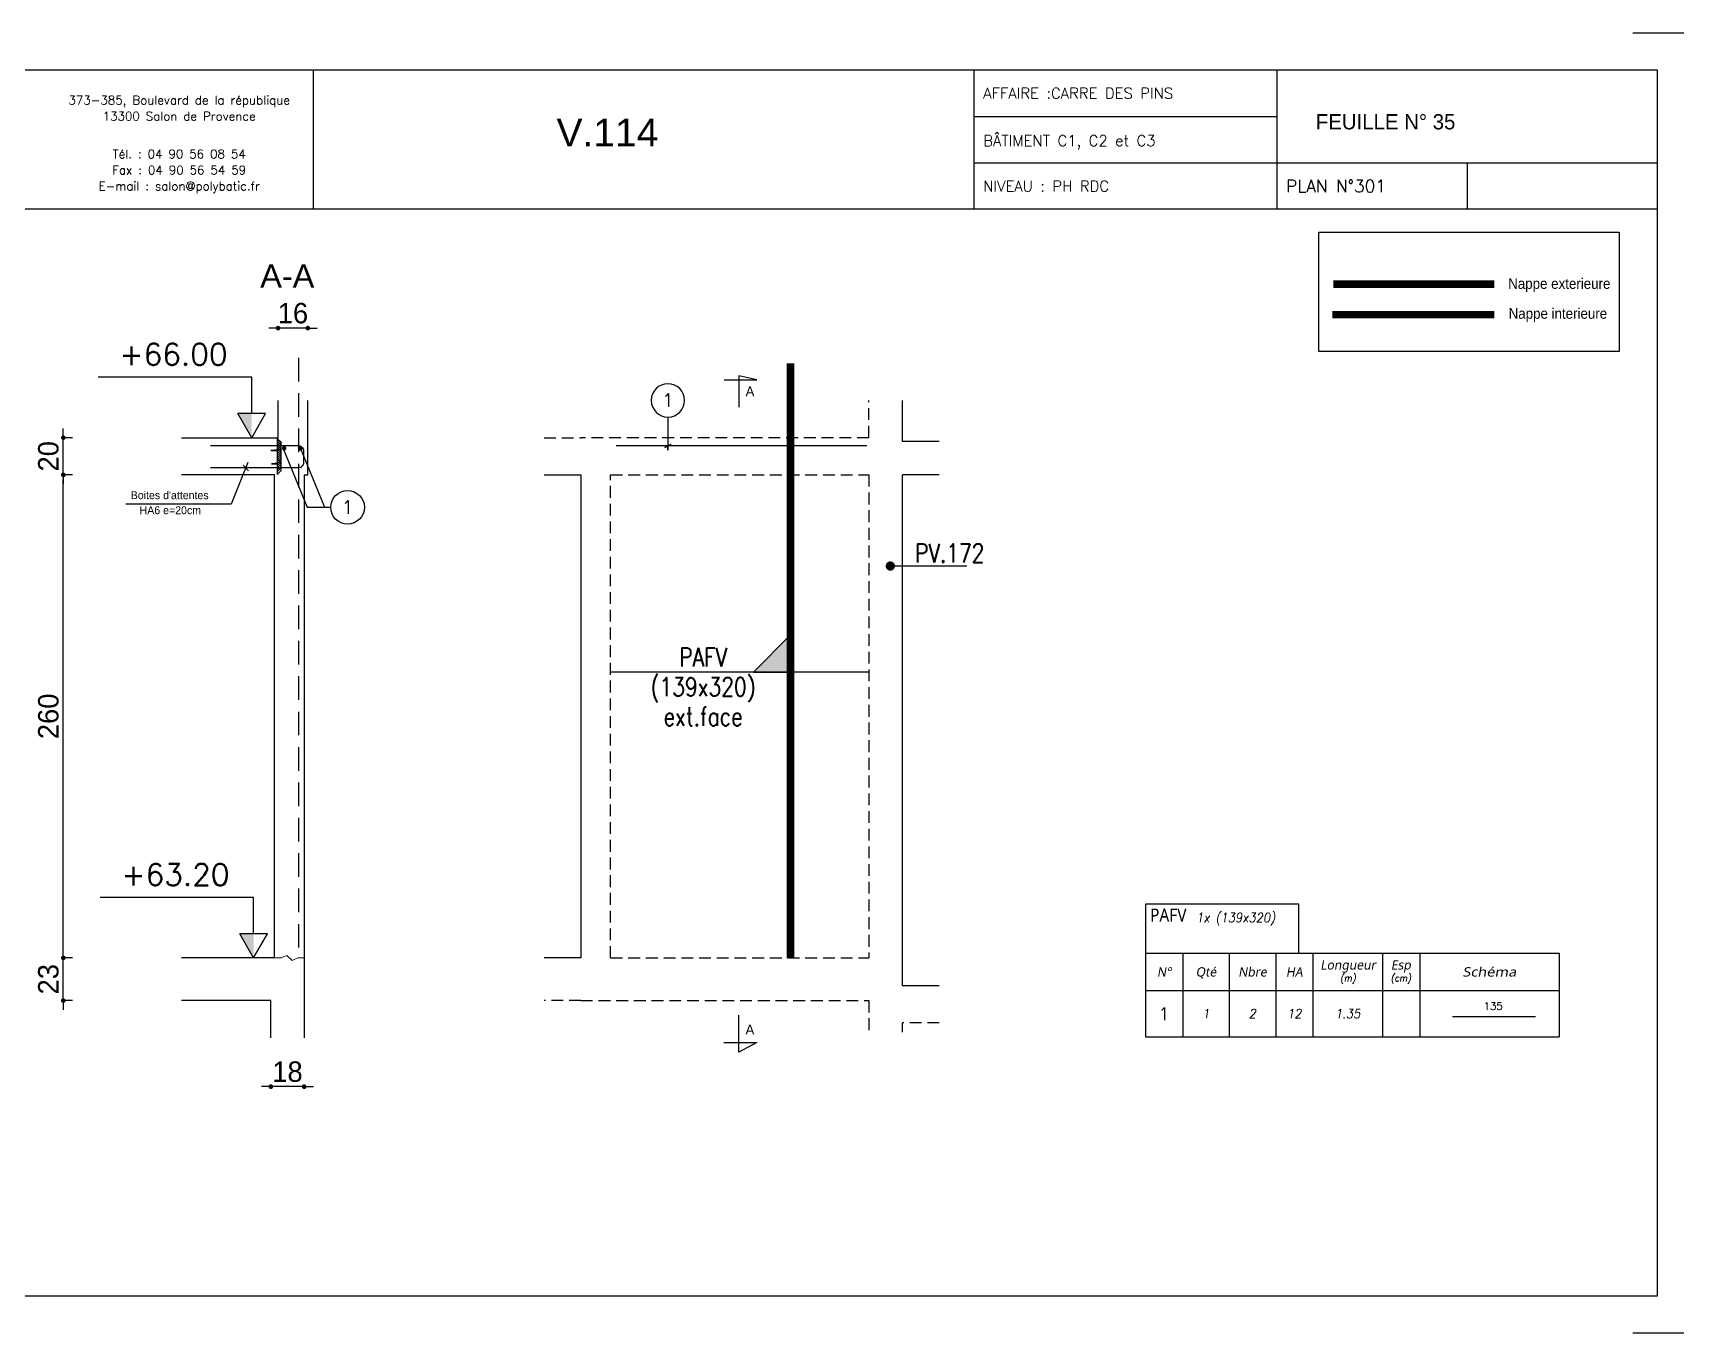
# Model space of a CAD drawing. Header units: metres. Extents: x -5618 to 118954, y -306 to 4637.
# Drawn here: x 25990 to 26874, y 894 to 1594 of the extents above; entities that cross this region are included whole.
import ezdxf
from ezdxf.enums import TextEntityAlignment as Align

# ---------------------------------------------------------------- set-up
doc = ezdxf.new("R2010")
doc.units = ezdxf.units.M
doc.linetypes.add('CACHE', pattern=[9.525, 6.35, -3.175])
doc.linetypes.add('CACHEX2', pattern=[19.05, 12.7, -6.35])
for name, color, linetype in [('COTATION', 1, 'Continuous'), ('GO-CARTOUCHE', 7, 'Continuous'), ('GO-FER-HA', 140, 'Continuous'), ('GO-TEXTE', 9, 'Continuous'), ('GO-TEXTE-FER', 3, 'Continuous'), ('K_ENT_M_Building_V.76', 7, 'Continuous'), ('STR_COTATION', 1, 'Continuous'), ('STR_STA', 30, 'Continuous'), ('STR_TS', 22, 'Continuous'), ('STR_TS_TXT', 7, 'Continuous'), ('STR_VOI-POT', 6, 'Continuous')]:
    doc.layers.add(name, color=color, linetype=linetype)
doc.layers.add('Kofragna_forma', color=7, linetype='Continuous', lineweight=70)
doc.styles.add('ARIAL', font='ARIAL.TTF')
doc.styles.add('GrDimensions', font='simplex.shx')
doc.styles.add('Lucida', font='LSANSI.TTF')
doc.styles.add('schéma', font='simplex.shx')
doc.styles.add('Tableau', font='romans.shx', dxfattribs={"width": 0.9, "oblique": 10})
doc.styles.add('Tableau2', font='trebuc.TTF', dxfattribs={"width": 0.9, "oblique": 10})
doc.styles.add('TEXTE', font='romans.shx')
doc.styles.add('TEXTE TS', font='romans.shx', dxfattribs={"width": 0.7, "oblique": 15})
doc.styles.add('TEXTEBA', font='ARIAL.TTF')
doc.dimstyles.new('COUPE-20', dxfattribs={"dimscale": 0.5, "dimtxt": 22, "dimasz": 5, "dimexe": 0.05, "dimexo": 0, "dimgap": 5, "dimtad": 1, "dimdec": 0, "dimdsep": 46, "dimtxsty": 'Standard', "dimblk1": 'DOT', "dimblk2": 'DOT', "dimsah": 1, "dimcen": 0, "dimdle": 150, "dimclrd": 1, "dimclre": 1, "dimclrt": 7, "dimadec": 0, "dimazin": 0, "dimtfac": 1, "dimtdec": 0, "dimtix": 1, "dimtmove": 2, "dimatfit": 3, "dimldrblk": 'DOT', "dimfxl": 0, "dimtvp": 1, "dimtolj": 1, "dimtzin": 0, "dimarcsym": 0})

# ---------------------------------------------------------------- blocks, each defined once
blk = doc.blocks.new('ime')
at = {"layer": 'COTATION', "const_width": 2.5}
blk.add_lwpolyline([(1.25, 0, -1), (-1.25, 0, -1)], format="xyb", close=True, dxfattribs=at)
at = {"layer": 'COTATION'}
blk.add_lwpolyline([(41.09, 0), (0, 0)], dxfattribs=at)
at = {"layer": 'COTATION', "color": 7, "style": 'TEXTE TS', "width": 0.8}
blk.add_attdef('NAME', (9.08, 2), '', height=10, dxfattribs=at)
blk = doc.blocks.new('_DOT')
at = {"color": 0, "linetype": 'ByBlock'}
blk.add_line((-0.5, 0), (-1, 0), dxfattribs=at)
at = {"color": 0, "linetype": 'ByBlock', "const_width": 0.5}
blk.add_lwpolyline([(-0.25, 0, 1), (0.25, 0, 1)], format="xyb", close=True, dxfattribs=at)
blk = doc.blocks.new('*D893')
at = {"layer": 'COTATION', "color": 1, "lineweight": -2, "ltscale": 4.5}
for p, q in [((26005.88, 1098.29), (26005.88, 1100.79)), ((26010.88, 1095.79), (26005.85, 1095.79)), ((26005.88, 1072.79), (26005.88, 1095.79)), ((26010.88, 1072.79), (26005.85, 1072.79)), ((26005.88, 1070.29), (26005.88, 1067.79))]:
    blk.add_line(p, q, dxfattribs=at)
at = {"layer": 'DEFPOINTS', "color": 0, "lineweight": -3, "ltscale": 4.5}
for p in [(26005.88, 1095.79), (26069.44, 1095.79), (26069.44, 1072.79)]:
    blk.add_point(p, dxfattribs=at)
at = {"layer": 'COTATION', "color": 1, "lineweight": -2, "ltscale": 4.5, "xscale": 2.5, "yscale": 2.5, "zscale": 2.5}
for p, rotation in [((26005.88, 1095.79), 270), ((26005.88, 1072.79), 90)]:
    blk.add_blockref('_DOT', p, dxfattribs=dict(at, rotation=rotation))
at = {"layer": 'COTATION', "color": 7, "lineweight": -3, "ltscale": 4.5, "insert": (25997.88, 1084.29), "char_height": 11, "attachment_point": 5, "rotation": 90}
blk.add_mtext('\\A1;23', dxfattribs=at)
blk = doc.blocks.new('*D894')
at = {"layer": 'COTATION', "color": 1, "lineweight": -2, "ltscale": 4.5}
for p, q in [((26010.88, 1355.79), (26005.85, 1355.79)), ((26005.88, 1098.29), (26005.88, 1353.29)), ((26010.88, 1095.79), (26005.85, 1095.79))]:
    blk.add_line(p, q, dxfattribs=at)
at = {"layer": 'DEFPOINTS', "color": 0, "lineweight": -3, "ltscale": 4.5}
for p in [(26005.88, 1355.79), (26069.44, 1355.79), (26069.44, 1095.79)]:
    blk.add_point(p, dxfattribs=at)
at = {"layer": 'COTATION', "color": 1, "lineweight": -2, "ltscale": 4.5, "xscale": 2.5, "yscale": 2.5, "zscale": 2.5}
for p, rotation in [((26005.88, 1355.79), 90), ((26005.88, 1095.79), 270)]:
    blk.add_blockref('_DOT', p, dxfattribs=dict(at, rotation=rotation))
at = {"layer": 'COTATION', "color": 7, "lineweight": -3, "ltscale": 4.5, "insert": (25997.88, 1225.79), "char_height": 11, "attachment_point": 5, "rotation": 90}
blk.add_mtext('\\A1;260', dxfattribs=at)
blk = doc.blocks.new('*D895')
at = {"layer": 'COTATION', "color": 1, "lineweight": -2, "ltscale": 4.5}
for p, q in [((26005.88, 1378.29), (26005.88, 1380.79)), ((26010.88, 1375.79), (26005.85, 1375.79)), ((26005.88, 1355.79), (26005.88, 1375.79)), ((26010.88, 1355.79), (26005.85, 1355.79)), ((26005.88, 1353.29), (26005.88, 1350.79))]:
    blk.add_line(p, q, dxfattribs=at)
at = {"layer": 'DEFPOINTS', "color": 0, "lineweight": -3, "ltscale": 4.5}
for p in [(26005.88, 1375.79), (26069.44, 1375.79), (26069.44, 1355.79)]:
    blk.add_point(p, dxfattribs=at)
at = {"layer": 'COTATION', "color": 1, "lineweight": -2, "ltscale": 4.5, "xscale": 2.5, "yscale": 2.5, "zscale": 2.5}
for p, rotation in [((26005.88, 1375.79), 270), ((26005.88, 1355.79), 90)]:
    blk.add_blockref('_DOT', p, dxfattribs=dict(at, rotation=rotation))
at = {"layer": 'COTATION', "color": 7, "lineweight": -3, "ltscale": 4.5, "insert": (25997.88, 1365.79), "char_height": 11, "attachment_point": 5, "rotation": 90}
blk.add_mtext('\\A1;20', dxfattribs=at)
blk = doc.blocks.new('stab')
at = {"layer": 'STR_STA'}
h = blk.add_hatch(dxfattribs=at)
h.set_pattern_fill('ANSI31', color=9, scale=6.075, angle=-540, style=0)
h.set_pattern_definition([(315, (-54992.6584, 395894.73794), (-0.536959212, -0.536959212), [])])
h.paths.add_polyline_path([(8.55, 0), (6.53, -2.03), (4.9, -2.03), (4.9, 0)])
h.paths.add_polyline_path([(4.9, 0), (4.9, -2.03), (1.75, -2.03), (1.95, 0)])
h.paths.add_polyline_path([(1.41, 0), (1.73, -2.03), (-8.03, -2.03), (-7.82, 0)])
h.paths.add_polyline_path([(-8.11, -1.56), (-9.67, 0), (-8.25, 0)])
at = {"layer": 'STR_STA', "color": 1}
blk.add_lwpolyline([(-5.93, 36.01), (-5.93, 0.57), (-5.93, -11.07, 0.414214), (-2.89, -14.1), (3.18, -14.1, 0.414214), (6.22, -11.07), (6.22, 36.01)], format="xyb", dxfattribs=at)
blk.add_lwpolyline([(-7.65, -2.03), (-9.67, 0), (9.67, 0), (7.65, -2.03)], close=True, dxfattribs=at)
blk.add_lwpolyline([(-3.88, 0), (-3.68, -2.22), (-3.09, 3.47), (-3.09, 0), (3.09, 0), (3.42, -2.09), (3.94, 3.21), (3.94, 0)], dxfattribs=at)
at = {"layer": 'STR_STA', "color": 6, "linetype": 'Continuous', "const_width": 1.2}
for points in [[(-3.75, -3.69, -1), (-4.95, -3.69, -1)], [(-3.64, -12.3, -1), (-4.84, -12.3, -1)]]:
    blk.add_lwpolyline(points, format="xyb", close=True, dxfattribs=at)
blk = doc.blocks.new('*D896')
at = {"layer": 'DEFPOINTS', "color": 0, "lineweight": -3, "ltscale": 4.5}
for p in [(26121.44, 1434.77), (26121.44, 1395.79, 187.69), (26137.44, 1395.79, 187.69)]:
    blk.add_point(p, dxfattribs=at)
at = {"layer": 'STR_COTATION', "color": 1, "lineweight": -2, "ltscale": 4.5}
for p, q in [((26118.94, 1434.77), (26116.44, 1434.77)), ((26121.44, 1434.78), (26121.44, 1434.8)), ((26137.44, 1434.77), (26121.44, 1434.77)), ((26137.44, 1434.78), (26137.44, 1434.8)), ((26139.94, 1434.77), (26142.44, 1434.77))]:
    blk.add_line(p, q, dxfattribs=at)
at = {"layer": 'STR_COTATION', "color": 1, "lineweight": -2, "ltscale": 4.5, "xscale": 2.5, "yscale": 2.5, "zscale": 2.5}
blk.add_blockref('_DOT', (26121.44, 1434.77), dxfattribs=at)
at = {"layer": 'STR_COTATION', "color": 1, "lineweight": -2, "ltscale": 4.5, "xscale": 2.5, "yscale": 2.5, "zscale": 2.5, "rotation": 180}
blk.add_blockref('_DOT', (26137.44, 1434.77), dxfattribs=at)
at = {"layer": 'STR_COTATION', "color": 7, "lineweight": -3, "ltscale": 4.5, "insert": (26129.44, 1442.77), "char_height": 11, "attachment_point": 5}
blk.add_mtext('\\A1;16', dxfattribs=at)
blk = doc.blocks.new('*D897')
at = {"layer": 'DEFPOINTS', "color": 0, "lineweight": -3, "ltscale": 4.5}
for p in [(26117.54, 1060.32, 187.69), (26135.44, 1060.32, 187.69), (26117.54, 1026.46)]:
    blk.add_point(p, dxfattribs=at)
at = {"layer": 'STR_COTATION', "color": 1, "lineweight": -2, "ltscale": 4.5}
for p, q in [((26115.04, 1026.46), (26112.54, 1026.46)), ((26135.44, 1026.46), (26117.54, 1026.46)), ((26117.54, 1026.44), (26117.54, 1026.43)), ((26135.44, 1026.44), (26135.44, 1026.43)), ((26137.94, 1026.46), (26140.44, 1026.46))]:
    blk.add_line(p, q, dxfattribs=at)
at = {"layer": 'STR_COTATION', "color": 1, "lineweight": -2, "ltscale": 4.5, "xscale": 2.5, "yscale": 2.5, "zscale": 2.5}
blk.add_blockref('_DOT', (26117.54, 1026.46), dxfattribs=at)
at = {"layer": 'STR_COTATION', "color": 1, "lineweight": -2, "ltscale": 4.5, "xscale": 2.5, "yscale": 2.5, "zscale": 2.5, "rotation": 180}
blk.add_blockref('_DOT', (26135.44, 1026.46), dxfattribs=at)
at = {"layer": 'STR_COTATION', "color": 7, "lineweight": -3, "ltscale": 4.5, "insert": (26126.49, 1034.46), "char_height": 11, "attachment_point": 5}
blk.add_mtext('\\A1;18', dxfattribs=at)
blk = doc.blocks.new('mrega')
at = {"layer": 'STR_TS_TXT', "style": 'TEXTE TS', "width": 0.8}
for tag, p in [('ST10', (14.48, 0)), ('DIM', (14.48, -16)), ('NOTE', (14.48, -32))]:
    blk.add_attdef(tag, text='', height=10, dxfattribs=at).set_placement(p, align=Align.CENTER)
blk = doc.blocks.new('A$C6F247267')
blk.add_hatch(color=256).paths.add_polyline_path([(0, -0.2), (-0.2, 0), (0, 0)])
blk.add_lwpolyline([(-0.2, 0), (0, 0), (0, -0.2), (-0.2, 0)])
blk = doc.blocks.new('Désignation')
at = {"layer": 'GO-TEXTE-FER'}
for p, q in [((0, 0.8), (8.9, 0.8)), ((0, 0.8), (0, 0)), ((0.8, 0.8), (0.8, 0)), ((1.8, 0.8), (1.8, 0)), ((2.8, 0.8), (2.8, 0)), ((3.6, 0.8), (3.6, 0)), ((5.1, 0.8), (5.1, 0)), ((5.9, 0.8), (5.9, 0)), ((8.9, 0.8), (8.9, 0)), ((0, 0), (8.9, 0))]:
    blk.add_line(p, q, dxfattribs=at)
at = {"layer": 'GO-TEXTE-FER', "style": 'Tableau2', "oblique": 10}
for s, p in [('N°', (0.4, 0.4)), ('Qté', (1.3, 0.4)), ('Nbre', (2.3, 0.4)), ('HA', (3.2, 0.4)), ('Longueur', (4.356, 0.55)), ('Esp', (5.494, 0.55))]:
    blk.add_text(s, height=0.2, dxfattribs=at).set_placement(p, align=Align.MIDDLE_CENTER)
at = {"layer": 'GO-TEXTE-FER', "color": 7, "style": 'Tableau', "oblique": 10, "width": 0.9}
for s, p in [('(m)', (4.356, 0.265)), ('(cm)', (5.494, 0.265))]:
    blk.add_text(s, height=0.15, dxfattribs=at).set_placement(p, align=Align.MIDDLE_CENTER)
at = {"layer": 'GO-TEXTE-FER', "style": 'Tableau2', "oblique": 10, "width": 1.2}
blk.add_text('Schéma', height=0.2, dxfattribs=at).set_placement((7.4, 0.4), align=Align.MIDDLE_CENTER)
blk = doc.blocks.new('Barre libre')
at = {"layer": 'GO-TEXTE-FER'}
for p, q in [((0, 0), (0, -1)), ((0, 0), (8.9, 0)), ((0.8, 0), (0.8, -1)), ((1.8, 0), (1.8, -1)), ((2.8, 0), (2.8, -1)), ((3.6, 0), (3.6, -1)), ((5.1, 0), (5.1, -1)), ((5.9, 0), (5.9, -1)), ((8.9, 0), (8.9, -1)), ((0, -1), (8.9, -1))]:
    blk.add_line(p, q, dxfattribs=at)
at = {"layer": 'GO-TEXTE-FER', "color": 1}
blk.add_line((6.603, -0.563), (8.394, -0.563), dxfattribs=at)
at = {"layer": 'GO-TEXTE-FER', "color": 1, "style": 'Tableau'}
blk.add_attdef('Longueur', text='', height=0.16, dxfattribs=at).set_placement((7.481, -0.336), align=Align.MIDDLE_CENTER)
at = {"layer": 'GO-TEXTE-FER', "style": 'Tableau2', "width": 0.9}
blk.add_attdef('NUMERO', text='', height=0.28, dxfattribs=at).set_placement((0.4, -0.5), align=Align.MIDDLE_CENTER)
at = {"layer": 'GO-TEXTE-FER', "style": 'Tableau', "oblique": 10, "width": 0.9}
for tag, p in [('QUANTITE', (1.3, -0.5)), ('NOMBRE', (2.3, -0.5)), ('NUANCE', (3.2, -0.5)), ('LONGUEUR', (4.35, -0.5)), ('ESPACEMENTS', (5.5, -0.5))]:
    blk.add_attdef(tag, text='', height=0.2, dxfattribs=at).set_placement(p, align=Align.MIDDLE_CENTER)

msp = doc.modelspace()

# ---------------------------------------------------------------- linework, layer by layer
for p, q in [((26658.76, 1573.74), (26658.76, 1498.77)), ((26495.79, 1573.71), (26495.79, 1498.77)), ((26495.79, 1548.71), (26658.76, 1548.71)), ((26495.79, 1523.72), (26658.76, 1523.72)), ((26658.76, 1523.74), (26863.62, 1523.74)), ((26761.1, 1523.74), (26761.1, 1498.77))]:
    msp.add_line(p, q)
at = {"color": 7, "linetype": 'Continuous', "lineweight": -3}
for p, q in [((26114.61, 1388.79, 187.69), (26099.86, 1388.79, 187.69)), ((26107.24, 1375.79, 187.69), (26099.86, 1388.79, 187.69)), ((26114.61, 1388.79, 187.69), (26099.86, 1388.79, 187.69)), ((26107.24, 1375.79, 187.69), (26099.86, 1388.79, 187.69)), ((26107.24, 1375.79, 187.69), (26114.61, 1388.79, 187.69)), ((26107.24, 1375.79, 187.69), (26114.61, 1388.79, 187.69)), ((26115.67, 1108.79, 187.69), (26100.92, 1108.79, 187.69)), ((26108.29, 1095.79, 187.69), (26100.92, 1108.79, 187.69)), ((26115.67, 1108.79, 187.69), (26100.92, 1108.79, 187.69)), ((26108.29, 1095.79, 187.69), (26100.92, 1108.79, 187.69)), ((26108.29, 1095.79, 187.69), (26115.67, 1108.79, 187.69)), ((26108.29, 1095.79, 187.69), (26115.67, 1108.79, 187.69))]:
    msp.add_line(p, q, dxfattribs=at)
for points in [[(26850.29, 1593.71), (26883.62, 1593.71), (26883.62, 1560.38)], [(26140.36, 1573.71), (26140.36, 1498.77)], [(26863.62, 1498.77), (25913.71, 1498.77)], [(26883.62, 927.11), (26883.62, 893.78), (26850.29, 893.78)]]:
    msp.add_lwpolyline(points)
msp.add_lwpolyline([(25913.71, 1573.71), (25913.71, 913.78), (26863.62, 913.78), (26863.62, 1573.71)], close=True)
at = {"lineweight": 18, "elevation": 187.69}
msp.add_lwpolyline([(26135.44, 1095.79), (26131.98, 1095.79), (26128.95, 1094.36), (26126.21, 1097.13), (26123.05, 1095.79), (26119.44, 1095.79)], dxfattribs=at)
at = {"color": 7, "linetype": 'Continuous', "lineweight": -3}
for points in [[(26099.86, 1388.79, 187.69), (26107.24, 1375.79, 187.69), (26107.24, 1388.76, 187.69)], [(26099.86, 1388.79, 187.69), (26107.24, 1375.79, 187.69), (26107.24, 1388.76, 187.69)], [(26100.92, 1108.79, 187.69), (26108.29, 1095.79, 187.69), (26108.29, 1108.75, 187.69)], [(26100.92, 1108.79, 187.69), (26108.29, 1095.79, 187.69), (26108.29, 1108.75, 187.69)]]:
    msp.add_solid(points, dxfattribs=at)
at = {"layer": 'GO-CARTOUCHE', "color": 2, "ltscale": 3}
msp.add_line((26102.63, 1360.98, 187.69), (26105.44, 1358.01, 187.69), dxfattribs=at)
at = {"layer": 'GO-CARTOUCHE', "color": 2, "ltscale": 3, "elevation": 187.69}
msp.add_lwpolyline([(26105.23, 1362.49), (26096.27, 1340.08), (26039.57, 1340.08)], dxfattribs=at)
at = {"layer": 'GO-FER-HA', "elevation": 187.69}
msp.add_lwpolyline([(26331.22, 1386.91, 512.322006), (26331.15, 1386.91), (26331.15, 1369.04), (26331.15, 1371.44), (26329.46, 1370.54), (26332.85, 1372.34)], format="xyb", dxfattribs=at)
for points in [[(26124.14, 1369.96), (26137.02, 1338.32), (26149.76, 1338.32)], [(26133.47, 1369.96), (26146.35, 1338.32), (26149.76, 1338.32)]]:
    msp.add_lwpolyline(points, dxfattribs=at)
at = {"layer": 'GO-FER-HA'}
msp.add_circle((26158.82, 1338.32, 187.69), 9.06, dxfattribs=at)
at = {"layer": 'GO-TEXTE', "elevation": 187.69, "flags": 128}
for points in [[(26361.35, 1406.86), (26379, 1406.85), (26369.33, 1409.14), (26369.32, 1392.22)], [(26361.33, 1050.28), (26378.98, 1050.28), (26369.3, 1045), (26369.3, 1064.92)]]:
    msp.add_lwpolyline(points, dxfattribs=at)
at = {"layer": 'GO-TEXTE-FER'}
msp.add_lwpolyline([(26588.17, 1098.25), (26670.67, 1098.25), (26670.67, 1124.68), (26588.17, 1124.68)], close=True, dxfattribs=at)
at = {"layer": 'K_ENT_M_Building_V.76', "color": 30, "linetype": 'Continuous', "lineweight": -3}
for p, q in [((26100.74, 1408.29, 187.69), (26024.59, 1408.29, 187.69)), ((26100.74, 1408.29, 187.69), (26024.59, 1408.29, 187.69)), ((26107.24, 1408.29, 187.69), (26100.74, 1408.29, 187.69)), ((26107.24, 1408.29, 187.69), (26100.74, 1408.29, 187.69)), ((26107.24, 1388.79, 187.69), (26107.24, 1408.29, 187.69)), ((26107.24, 1388.79, 187.69), (26107.24, 1408.29, 187.69)), ((26101.79, 1128.29, 187.69), (26025.65, 1128.29, 187.69)), ((26101.79, 1128.29, 187.69), (26025.65, 1128.29, 187.69)), ((26108.29, 1128.29, 187.69), (26101.79, 1128.29, 187.69)), ((26108.29, 1128.29, 187.69), (26101.79, 1128.29, 187.69)), ((26108.29, 1108.79, 187.69), (26108.29, 1128.29, 187.69)), ((26108.29, 1108.79, 187.69), (26108.29, 1128.29, 187.69))]:
    msp.add_line(p, q, dxfattribs=at)
at = {"layer": 'Kofragna_forma', "color": 4, "lineweight": -3}
for p, q in [((26121.44, 1375.79, 187.69), (26121.44, 1395.79, 187.69)), ((26457.38, 1373.79, 187.69), (26457.38, 1395.79, 187.69)), ((26069.44, 1375.79, 187.69), (26121.44, 1375.79, 187.69)), ((26477.17, 1373.79, 187.69), (26457.38, 1373.79, 187.69)), ((26119.44, 1355.79, 187.69), (26069.44, 1355.79, 187.69)), ((26119.44, 1095.79, 187.69), (26119.44, 1355.79, 187.69)), ((26135.44, 1355.79, 187.69), (26135.44, 1052.79, 187.69)), ((26264.54, 1355.79, 187.69), (26284.33, 1355.79, 187.69)), ((26284.33, 1355.79, 187.69), (26284.33, 1156.79, 187.69)), ((26457.38, 1080.79, 187.69), (26457.38, 1355.79, 187.69)), ((26477.17, 1355.79, 187.69), (26457.38, 1355.79, 187.69)), ((26284.33, 1156.79, 187.69), (26284.33, 1095.79, 187.69)), ((26119.44, 1095.79, 187.69), (26069.44, 1095.79, 187.69)), ((26284.33, 1095.79, 187.69), (26264.53, 1095.79, 187.69)), ((26477.17, 1080.79, 187.69), (26457.38, 1080.79, 187.69)), ((26117.54, 1072.79, 187.69), (26069.44, 1072.79, 187.69)), ((26117.54, 1052.79, 187.69), (26117.54, 1072.79, 187.69))]:
    msp.add_line(p, q, dxfattribs=at)
at = {"layer": 'Kofragna_forma', "linetype": 'CACHE', "lineweight": -3}
for p, q in [((26439.28, 1375.79, 187.69), (26439.28, 1395.79, 187.69)), ((26264.54, 1375.79, 187.69), (26284.33, 1375.79, 187.69)), ((26439.28, 1375.79, 187.69), (26284.33, 1375.79, 187.69)), ((26300.33, 1095.79, 187.69), (26300.33, 1355.79, 187.69)), ((26300.33, 1355.79, 187.69), (26439.28, 1355.79, 187.69)), ((26439.28, 1355.79, 187.69), (26439.28, 1095.79, 187.69)), ((26300.33, 1095.79, 187.69), (26439.28, 1095.79, 187.69)), ((26284.33, 1072.79, 187.69), (26264.53, 1072.79, 187.69)), ((26284.33, 1072.79, 187.69), (26439.28, 1072.79, 187.69)), ((26439.28, 1072.79, 187.69), (26439.28, 1055.79, 187.69)), ((26457.38, 1055.79, 187.69), (26457.38, 1060.79, 187.69)), ((26477.17, 1060.79, 187.69), (26457.38, 1060.79, 187.69))]:
    msp.add_line(p, q, dxfattribs=at)
at = {"layer": 'Kofragna_forma', "color": 4, "lineweight": -3, "elevation": 187.69}
msp.add_lwpolyline([(26135.44, 1355.79), (26137.44, 1355.79), (26137.44, 1395.79)], dxfattribs=at)
at = {"layer": 'STR_TS', "color": 7}
msp.add_lwpolyline([(26681.41, 1486.45), (26842.95, 1486.45), (26842.95, 1422.16), (26681.41, 1422.16)], close=True, dxfattribs=at)
at = {"layer": 'STR_TS', "linetype": 'CACHE', "ltscale": 2, "const_width": 4}
msp.add_lwpolyline([(26775.83, 1458.45), (26689.27, 1458.45)], dxfattribs=at)
at = {"layer": 'STR_TS', "const_width": 4}
msp.add_lwpolyline([(26775.83, 1442), (26688.71, 1442)], dxfattribs=at)
at = {"layer": 'STR_TS', "linetype": 'CACHE', "ltscale": 2, "const_width": 4, "elevation": 187.69}
msp.add_lwpolyline([(26397.14, 1095.79), (26397.14, 1415.79)], dxfattribs=at)
at = {"layer": 'STR_TS', "color": 3, "elevation": 187.69}
msp.add_lwpolyline([(26439.23, 1249.64), (26300.33, 1249.64)], dxfattribs=at)
at = {"layer": 'STR_VOI-POT'}
msp.add_line((26438.28, 1371.44, 187.69), (26303.33, 1371.44, 187.69), dxfattribs=at)
at = {"layer": 'STR_VOI-POT', "color": 1, "linetype": 'CACHEX2', "elevation": 187.69}
msp.add_lwpolyline([(26132.44, 1418.79), (26132.44, 1095.79)], dxfattribs=at)

# ---------------------------------------------------------------- block references
at = {"layer": 'COTATION'}
ref = msp.add_blockref('ime', (26450.84, 1306.69, 187.69), dxfattribs=at)
ref.add_attrib('NAME', 'PV.172', (26464.11, 1308.69, 187.69), dxfattribs={"color": 7, "height": 10, "style": 'TEXTE TS', "width": 0.8})
at = {"layer": 'GO-FER-HA', "xscale": 25, "yscale": 25, "zscale": 25}
msp.add_blockref('Désignation', (26588.17, 1078.25), dxfattribs=at)
at = {"layer": 'GO-TEXTE-FER', "xscale": 25, "yscale": 25, "zscale": 25}
msp.add_blockref('Barre libre', (26588.17, 1078.25), dxfattribs=at).add_auto_attribs({'NUMERO': '1', 'QUANTITE': '1', 'NOMBRE': '2', 'NUANCE': '12', 'Longueur': '135', 'LONGUEUR': '1.35'})
at = {"layer": 'STR_STA', "xscale": -1, "zscale": 0.001000000000004775, "rotation": 90}
msp.add_blockref('stab', (26121.02, 1365.72, 187.69), dxfattribs=at)
at = {"layer": 'STR_TS', "xscale": -100, "yscale": 100, "zscale": 100, "rotation": 180}
msp.add_blockref('A$C6F247267', (26397.14, 1249.64, 187.69), dxfattribs=at)
at = {"layer": 'STR_TS_TXT'}
ref = msp.add_blockref('mrega', (26364.56, 1252.69, 281.53), dxfattribs=dict(at, xscale=-1))
ref.add_attrib('NOTE', 'ext.face', dxfattribs={"height": 10, "style": 'TEXTE TS', "width": 0.8}).set_placement((26350.09, 1220.69, 281.53), align=Align.CENTER)
ref.add_attrib('ST10', 'PAFV', dxfattribs={"height": 10, "style": 'TEXTE TS', "width": 0.8}).set_placement((26350.09, 1252.69, 281.53), align=Align.CENTER)
ref.add_attrib('DIM', '(139x320)', dxfattribs={"height": 10, "style": 'TEXTE TS', "width": 0.8}).set_placement((26350.09, 1236.69, 281.53), align=Align.CENTER)

# ---------------------------------------------------------------- texts
at = {"style": 'schéma'}
for s, p in [('373-385, Boulevard de la république', (26068.24, 1555.18)), ('13300 Salon de Provence', (26068.24, 1546.55)), ('Tél. : 04 90 56 08 54', (26068.24, 1526.16)), ('Fax : 04 90 56 54 59', (26068.24, 1517.53)), ('E-mail : salon@polybatic.fr', (26068.24, 1508.9))]:
    msp.add_text(s, height=4.6662, dxfattribs=at).set_placement(p, align=Align.CENTER)
for s, height, style, p in [('AFFAIRE :CARRE DES PINS', 5.8328, 'schéma', (26500.79, 1558.3)), ('V.114', 15, 'ARIAL', (26271.27, 1532.54)), ('BÂTIMENT C1, C2 et C3', 5.8328, 'schéma', (26500.79, 1532.74)), ('NIVEAU : PH RDC', 5.8328, 'schéma', (26500.79, 1508.3)), ('PLAN N°301', 6.666, 'schéma', (26663.76, 1507.89))]:
    msp.add_text(s, height=height, dxfattribs=dict(style=style)).set_placement(p)
at = {"linetype": 'ByBlock', "lineweight": -3, "ltscale": 4.5}
msp.add_text('FEUILLE N° 35', height=8.2, dxfattribs=at).set_placement((26679.76, 1541.74))
at = {"layer": 'GO-CARTOUCHE', "color": 2, "style": 'TEXTEBA', "width": 0.9}
for s, p in [('Nappe exterieure', (26810.76, 1455.9)), ('Nappe interieure', (26810, 1439.81))]:
    msp.add_text(s, height=5.7024, dxfattribs=at).set_placement(p, align=Align.CENTER)
at = {"layer": 'GO-FER-HA', "style": 'TEXTE'}
for p in [(26331.15, 1395.96, 281.69), (26158.82, 1338.32, 187.69)]:
    msp.add_text('1', height=7.2, dxfattribs=at).set_placement(p, align=Align.MIDDLE_CENTER)
at = {"layer": 'GO-TEXTE', "style": 'TEXTEBA'}
msp.add_text('A-A', height=12.497, dxfattribs=at).set_placement((26111.84, 1456.62, 187.69))
at = {"layer": 'GO-TEXTE', "linetype": 'Continuous', "style": 'Lucida'}
for s, height, rotation, p in [('A', 5.32, 359.98193, (26372.94, 1398.06, 187.69)), ("Boites d'attentes", 4.256, 0.0018, (26042.17, 1342.7, 187.69)), ('HA6 e=20cm', 4.256, 0.0018, (26046.93, 1334.62, 187.69)), ('A', 5.32, 0.0018, (26372.92, 1054.55, 187.69))]:
    msp.add_text(s, height=height, rotation=rotation, dxfattribs=at).set_placement(p)
at = {"layer": 'GO-TEXTE-FER', "style": 'Tableau', "oblique": 10, "width": 0.9}
msp.add_text('1x (139x320)', height=5.0562, dxfattribs=at).set_placement((26615.44, 1114.97))
at = {"layer": 'GO-TEXTE-FER', "style": 'Tableau2', "width": 0.9}
msp.add_attdef('PAFV', text='1', height=7.08, dxfattribs=at).set_placement((26600.4, 1118.81), align=Align.MIDDLE_CENTER)
at = {"layer": 'K_ENT_M_Building_V.76', "color": 0, "linetype": 'Continuous', "lineweight": -3, "char_height": 11.7, "attachment_point": 9, "style": 'GrDimensions'}
for s, insert in [('+66.00', (26094.24, 1414.79, 187.69)), ('\\A1;+63.20', (26095.29, 1134.79, 187.69))]:
    msp.add_mtext(s, dxfattribs=dict(at, insert=insert))

# ---------------------------------------------------------------- dimensions: what is measured, and where the dimension line sits
at = {"layer": 'COTATION', "lineweight": -3, "ltscale": 4.5}
for base, p1, p2, picture, middle in [((26005.88, 1375.79, 93.84), (26069.44, 1355.79, 93.84), (26069.44, 1375.79, 93.84), '*D895', (25997.88, 1365.79, 93.84)), ((26005.88, 1355.79, 93.84), (26069.44, 1095.79, 93.84), (26069.44, 1355.79, 93.84), '*D894', (25997.88, 1225.79, 93.84)), ((26005.88, 1095.79, 93.84), (26069.44, 1072.79, 93.84), (26069.44, 1095.79, 93.84), '*D893', (25997.88, 1084.29, 93.84))]:
    dim = msp.add_linear_dim(base=base, p1=p1, p2=p2, angle=90, dimstyle='COUPE-20', dxfattribs=at)
    dim.commit()
    dim.dimension.update_dxf_attribs({"geometry": picture, "text_midpoint": middle})
at = {"layer": 'STR_COTATION', "lineweight": -3, "ltscale": 4.5}
for base, p1, p2, picture, middle in [((26121.44, 1434.77), (26137.44, 1395.79, 187.69), (26121.44, 1395.79, 187.69), '*D896', (26129.44, 1442.77)), ((26117.54, 1026.46), (26135.44, 1060.32, 187.69), (26117.54, 1060.32, 187.69), '*D897', (26126.49, 1034.46))]:
    dim = msp.add_linear_dim(base=base, p1=p1, p2=p2, angle=180, dimstyle='COUPE-20', override={"dimfxl": 0.1}, dxfattribs=at)
    dim.commit()
    dim.dimension.update_dxf_attribs({"geometry": picture, "text_midpoint": middle})

doc.saveas('drawing.dxf')
